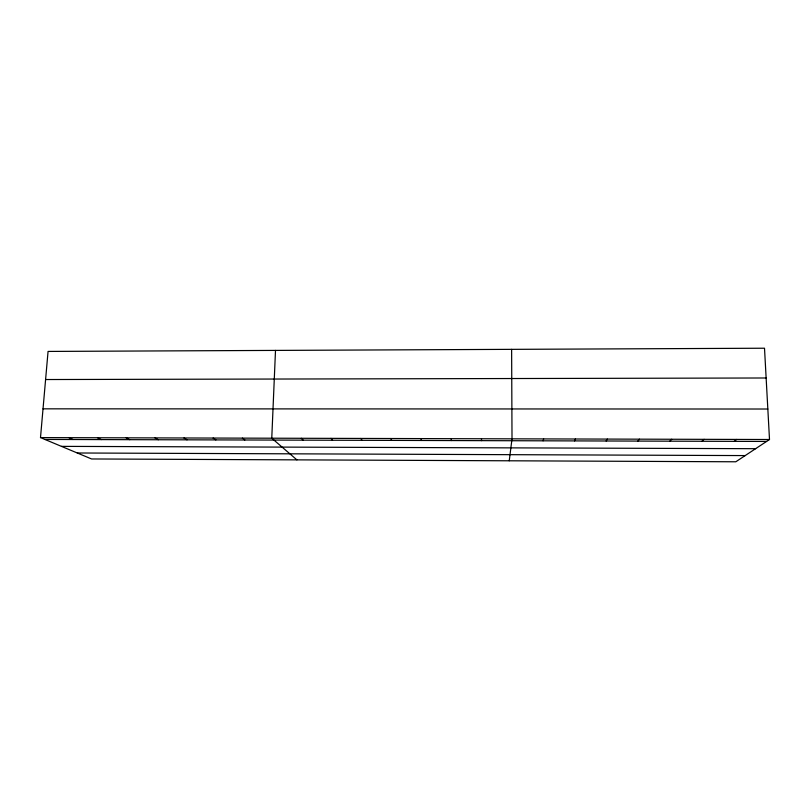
<?xml version="1.0" encoding="UTF-8"?>
<svg xmlns="http://www.w3.org/2000/svg" width="810" height="810" viewBox="0 0 810 810"><rect width="100%" height="100%" fill="white"/><g stroke="black" fill="none" stroke-linecap="round" stroke-linejoin="round"><path stroke-width="1.21" d="M275.501 350.406L271.765 438.21L296.906 459.867M40.5 437.602L48.063 351.429L764.508 348.219L769.5 439.506L735.804 461.781L91.57 458.966L40.5 437.602L769.5 439.506M509.257 460.789L512.011 438.838L511.626 349.353M543.075 440.812L543.631 438.919M574.533 440.903L575.414 439M606.143 440.994L607.358 439.081M637.905 441.075L639.454 439.172M669.84 441.166L671.723 439.253M701.926 441.258L704.143 439.334M734.174 441.349L736.746 439.425M45.593 379.536L766.138 377.986M43.021 408.837L767.829 409.02M44.884 439.435L766.584 441.44M61.459 446.371L755.619 448.689M77.294 452.992L745.18 455.584M68.931 437.673L73.052 439.516M97.504 437.744L101.351 439.587M126.208 437.825L129.782 439.668M155.044 437.896L158.335 439.749M184.012 437.977L187.039 439.83M213.131 438.048L215.865 439.911M242.382 438.129L244.833 439.992M301.3 438.281L303.173 440.154M330.966 438.362L332.546 440.235M360.784 438.443L362.06 440.316M390.734 438.514L391.726 440.397M420.835 438.595L421.524 440.478M451.079 438.676L451.464 440.559M481.474 438.757L481.545 440.65"/></g></svg>
